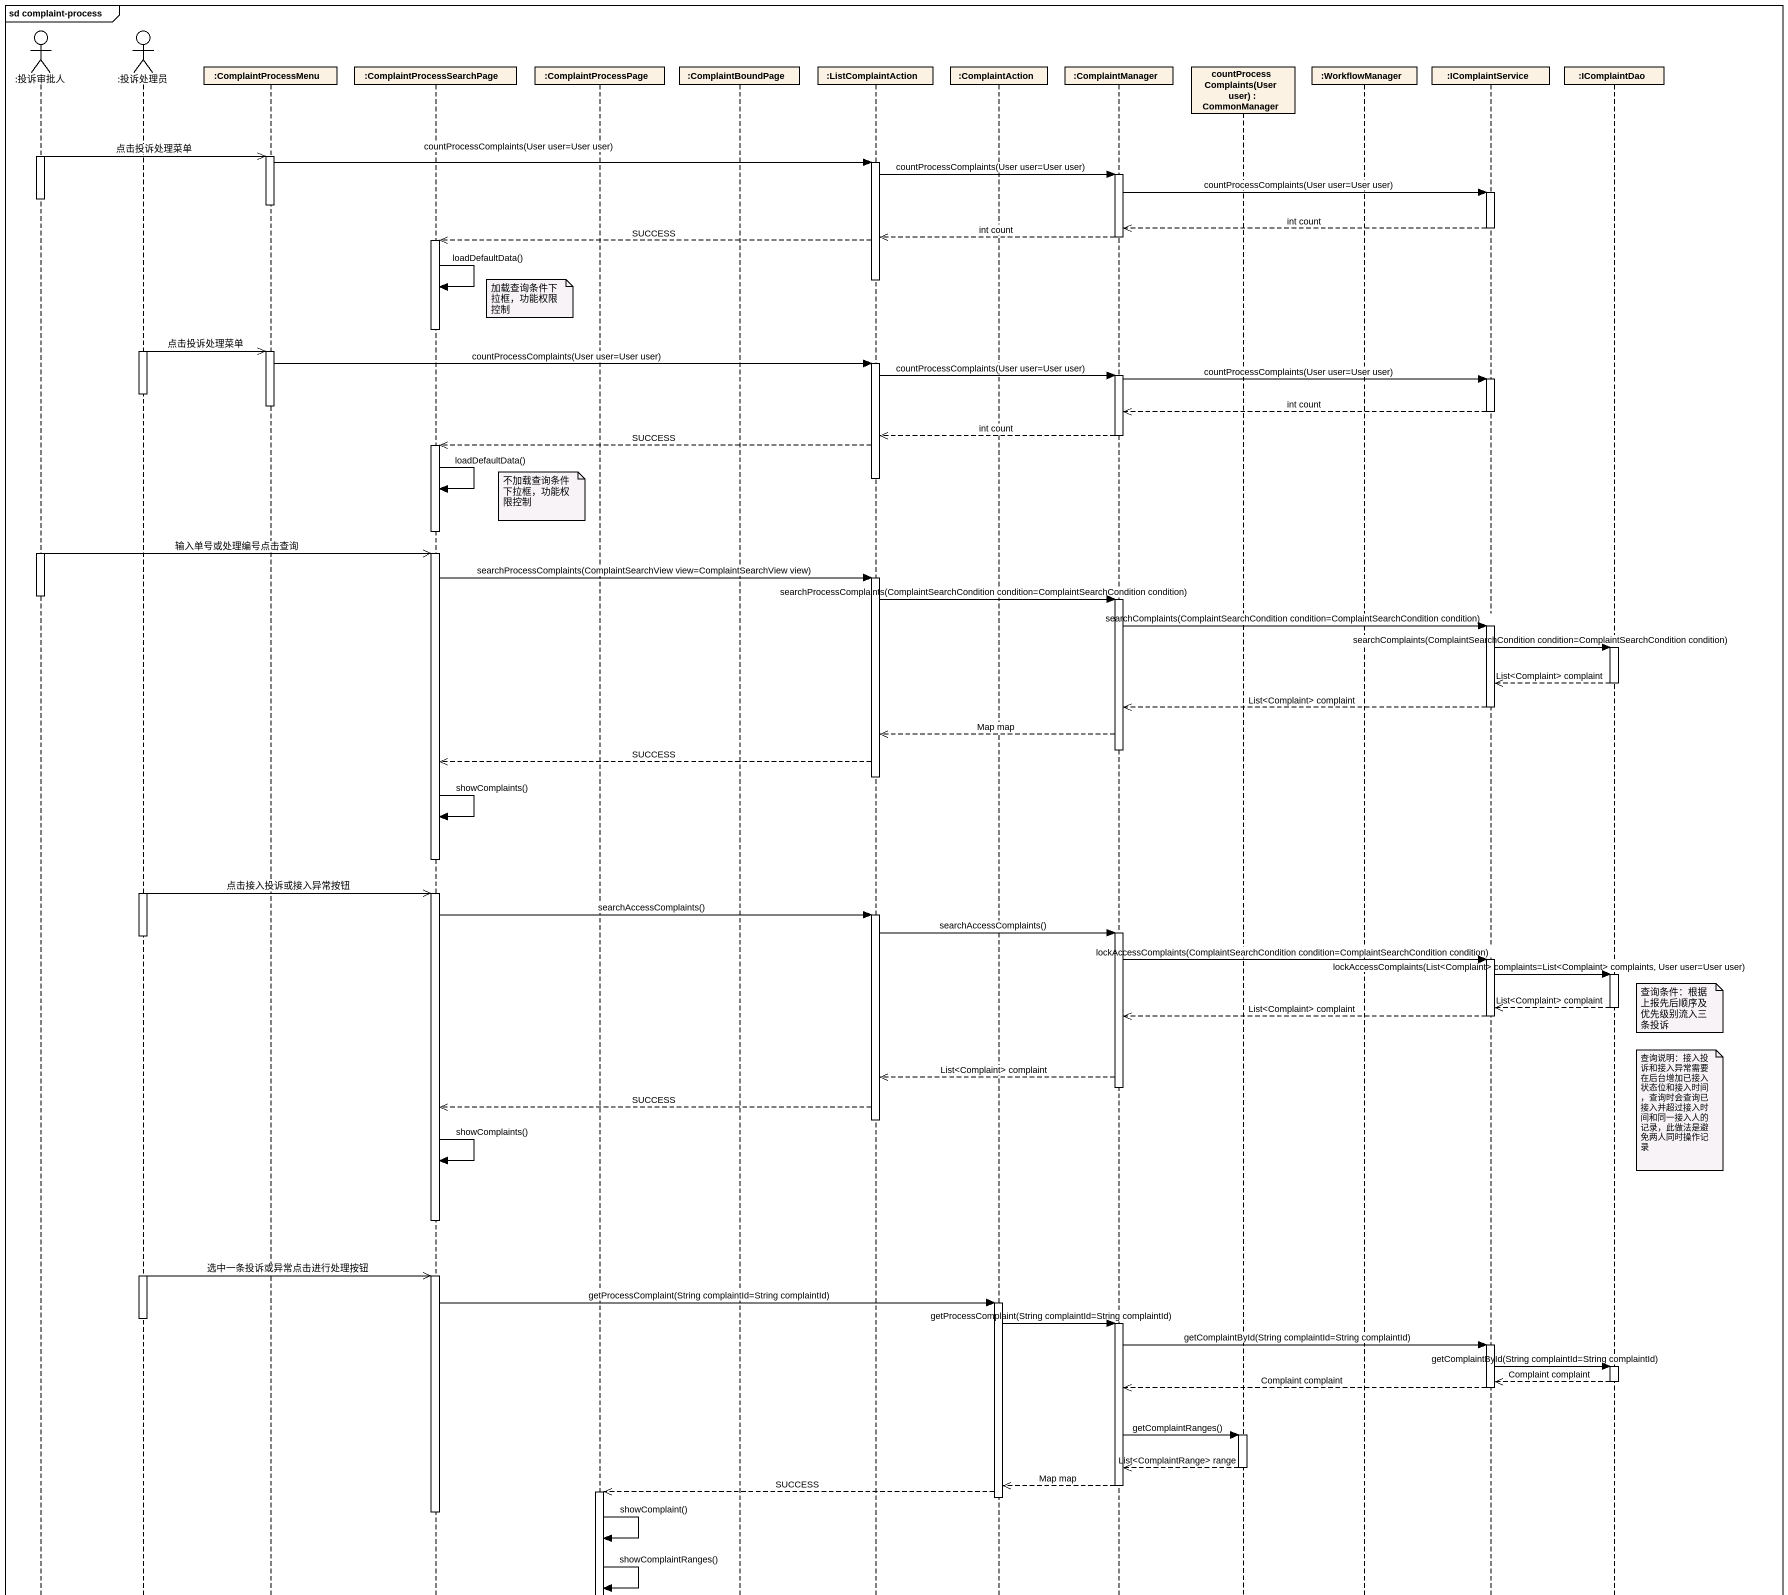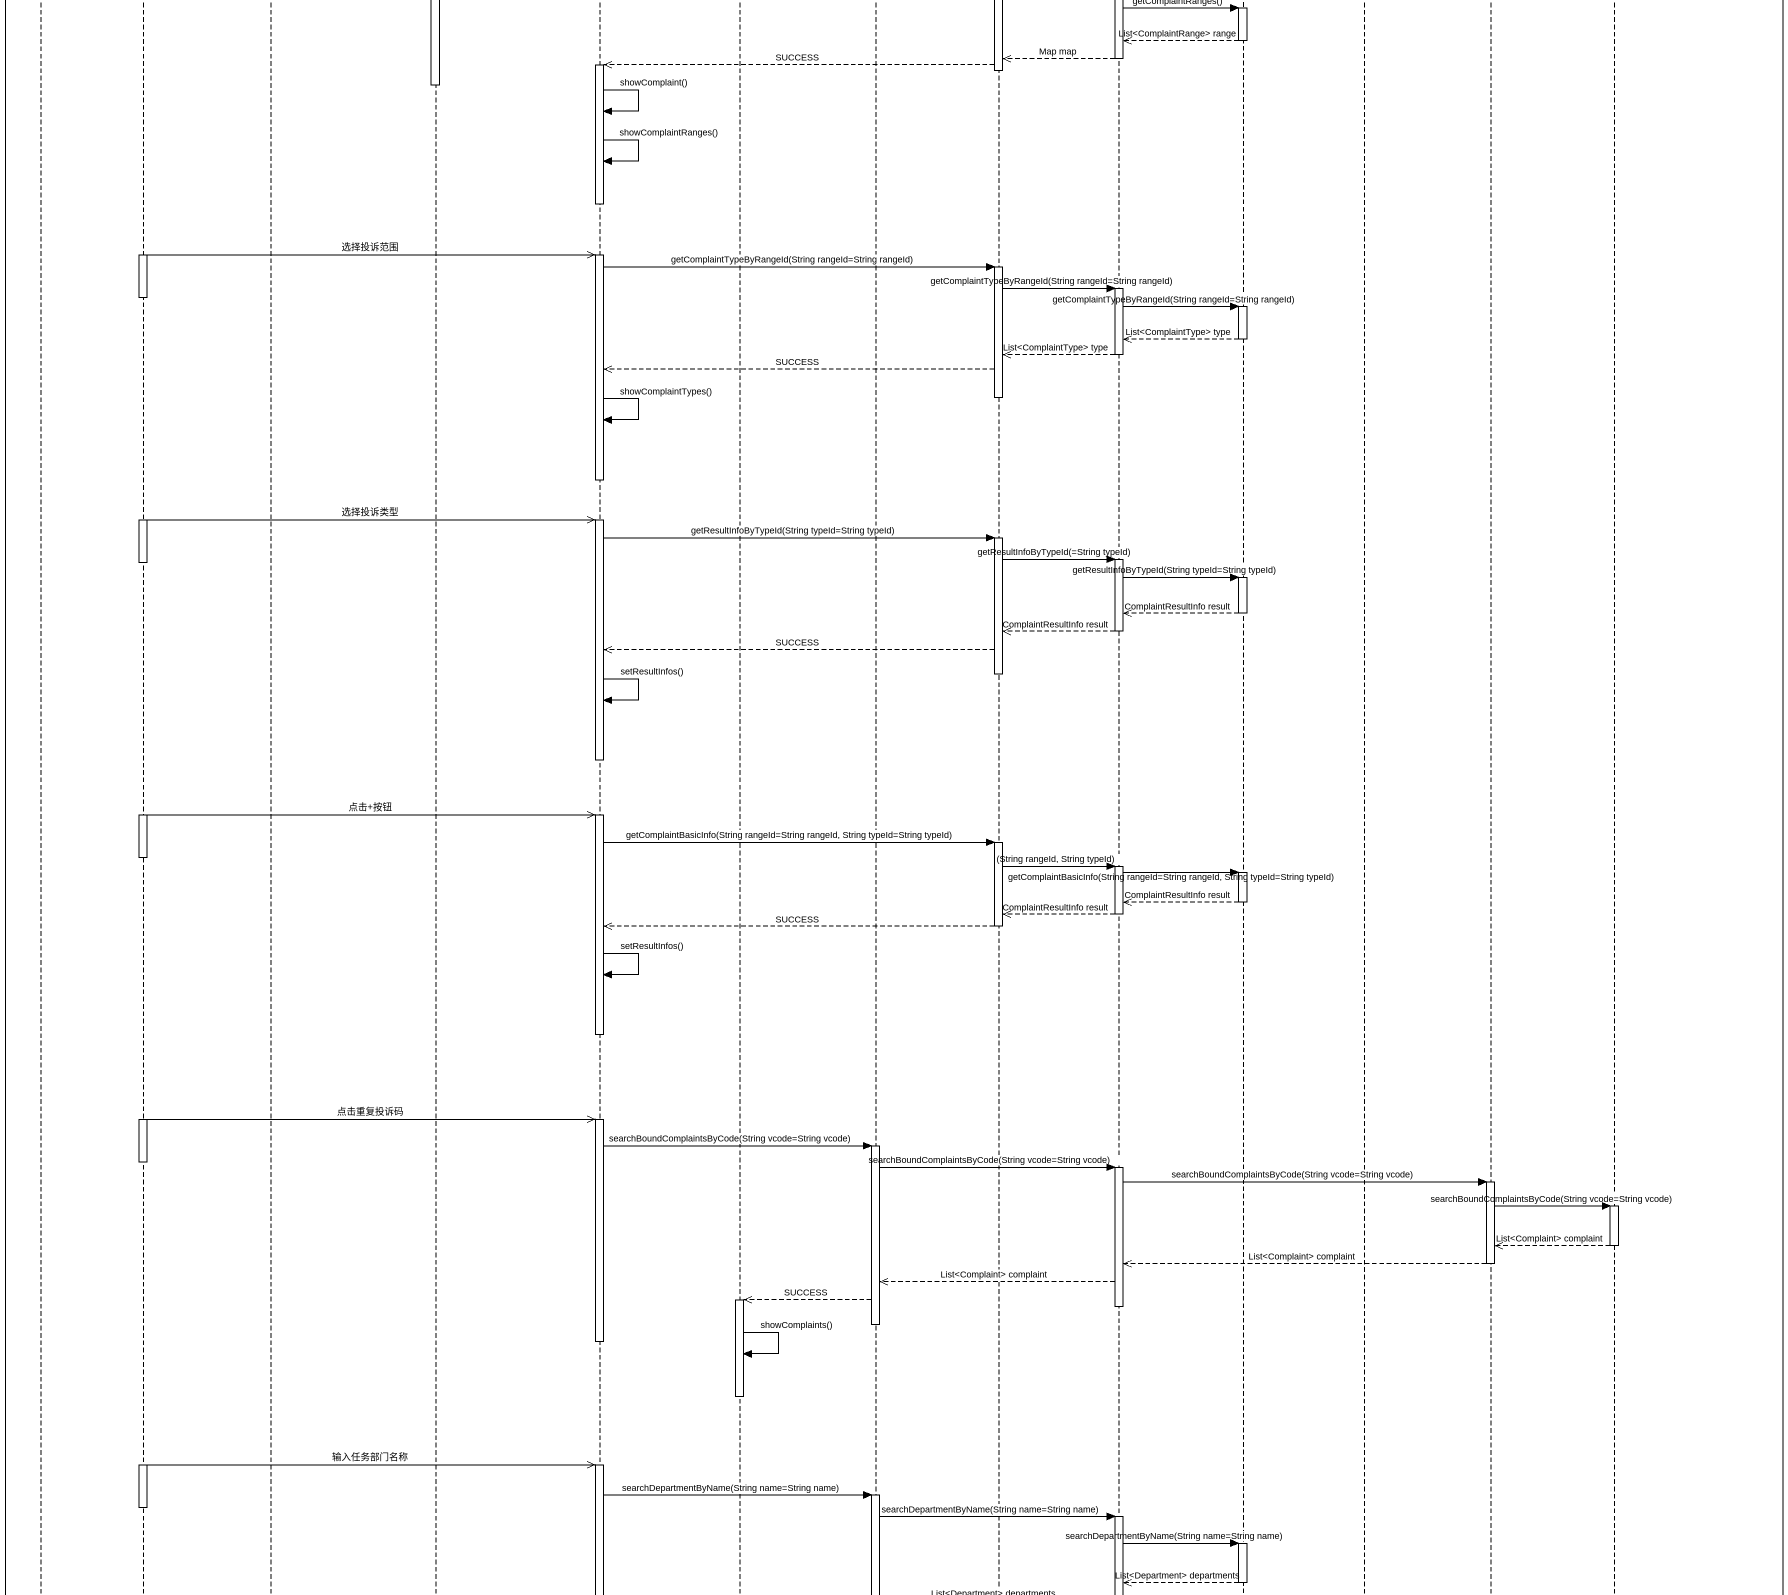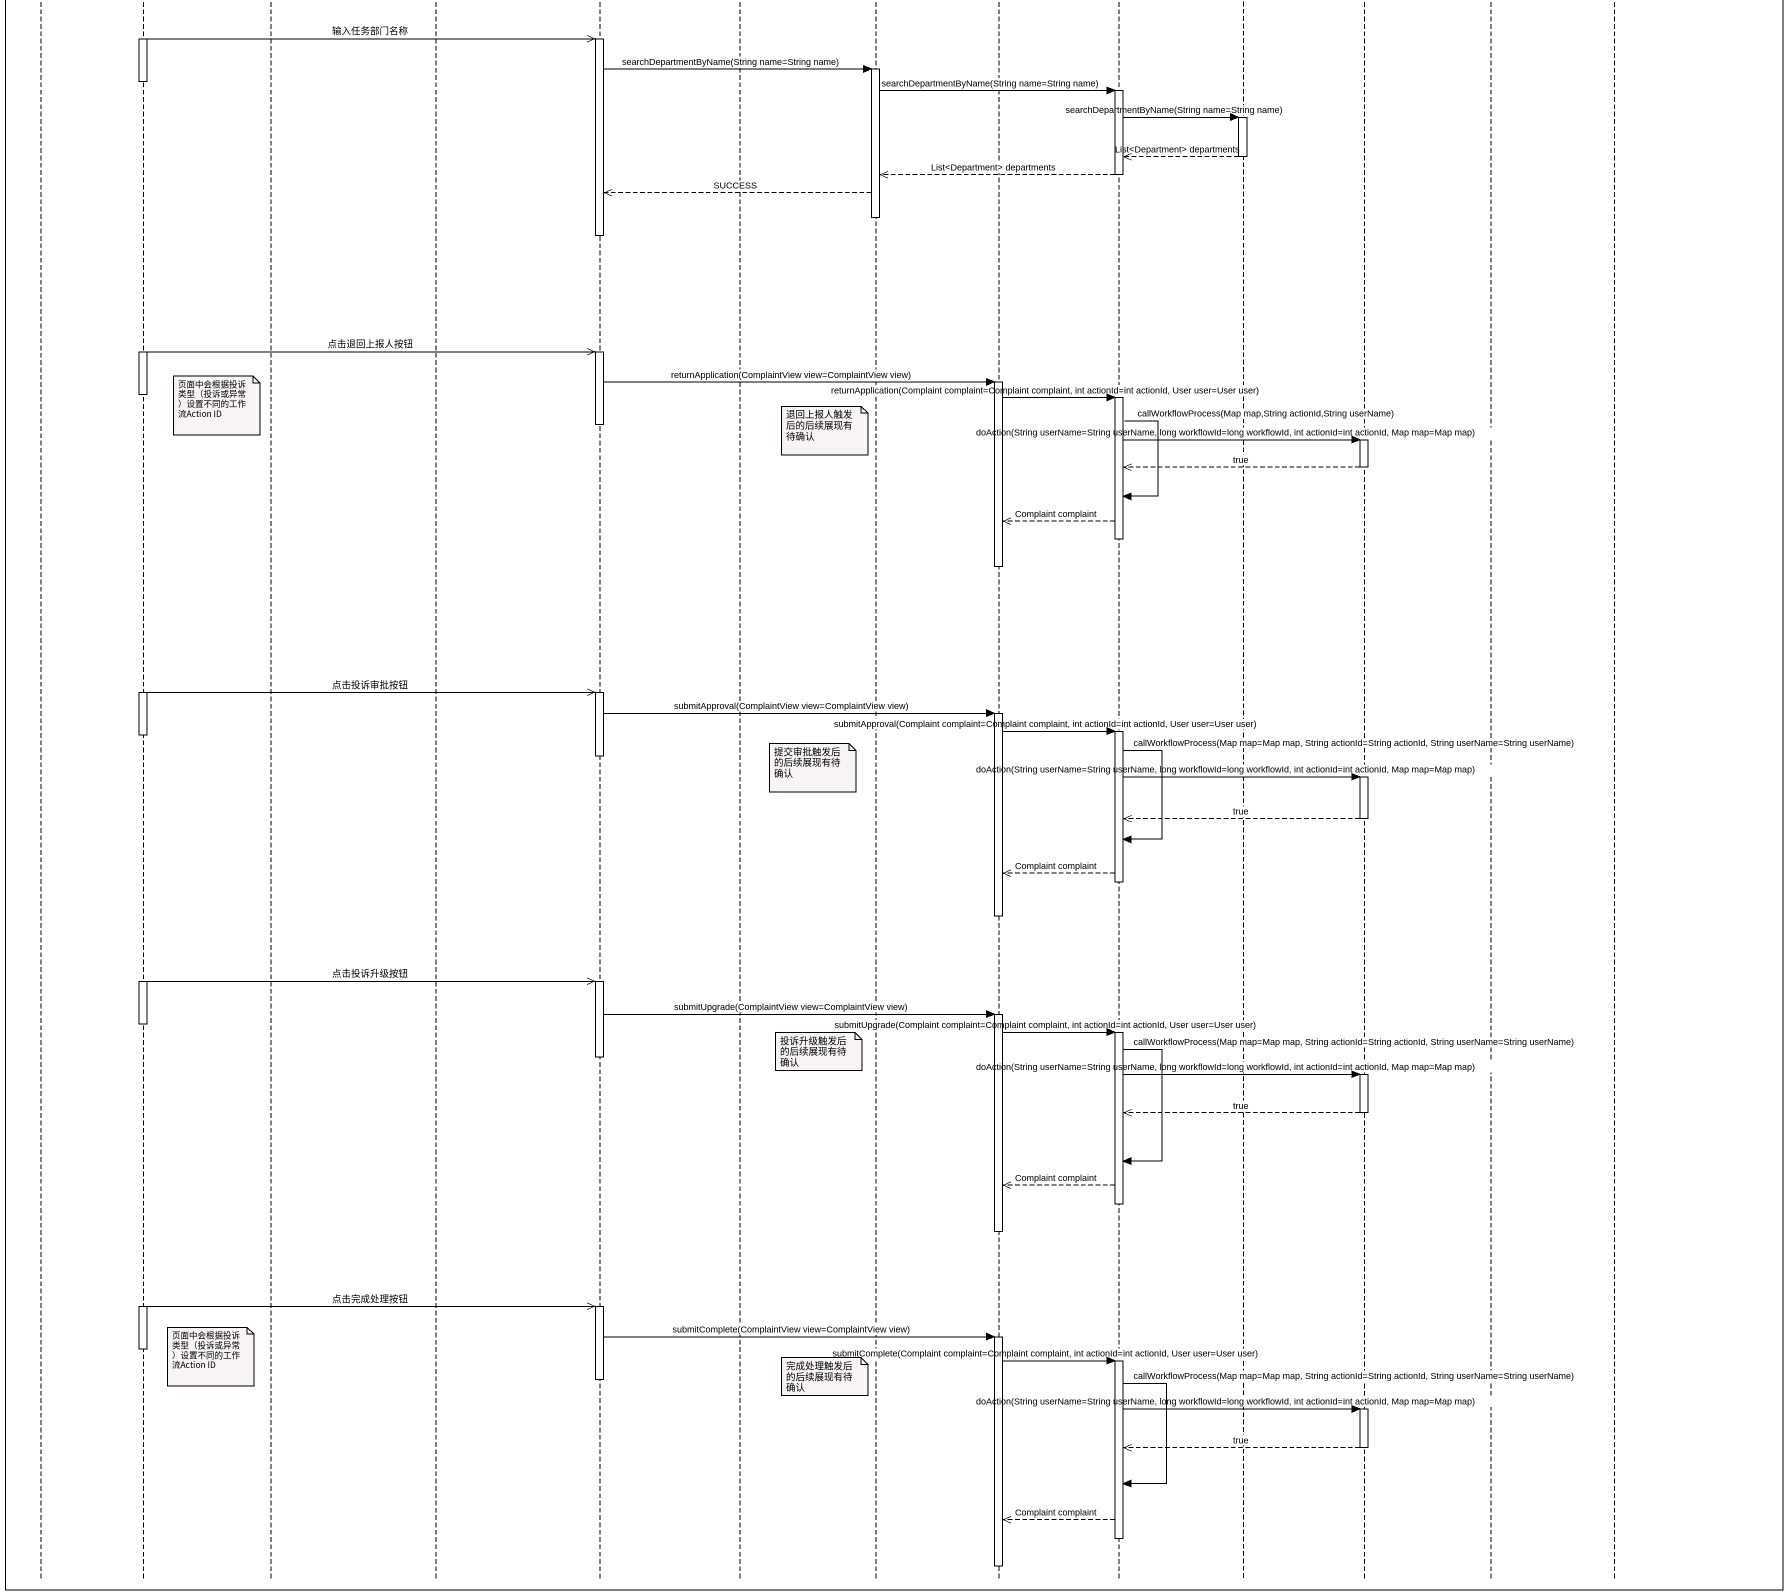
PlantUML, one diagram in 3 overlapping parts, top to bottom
@startuml
mainframe sd complaint-process
hide footbox
actor ":投诉审批人" as 投诉审批人
actor ":投诉处理员" as 投诉处理员
participant ":ComplaintProcessMenu" as ComplaintProcessMenu
participant ":ComplaintProcessSearchPage" as ComplaintProcessSearchPage
participant ":ComplaintProcessPage" as ComplaintProcessPage
participant ":ComplaintBoundPage" as ComplaintBoundPage
participant ":ListComplaintAction" as ListComplaintAction
participant ":ComplaintAction" as ComplaintAction
participant ":ComplaintManager" as ComplaintManager
participant "countProcessComplaints(User user) : CommonManager" as countProcessComplaints_User
participant ":WorkflowManager" as WorkflowManager
participant ":IComplaintService" as IComplaintService
participant ":IComplaintDao" as IComplaintDao

activate 投诉审批人
投诉审批人 ->> ComplaintProcessMenu : 点击投诉处理菜单
activate ComplaintProcessMenu
ComplaintProcessMenu -> ListComplaintAction : countProcessComplaints(User user=User user)
activate ListComplaintAction
ListComplaintAction -> ComplaintManager : countProcessComplaints(User user=User user)
activate ComplaintManager
ComplaintManager -> IComplaintService : countProcessComplaints(User user=User user)
activate IComplaintService
deactivate 投诉审批人
deactivate ComplaintProcessMenu
IComplaintService -->> ComplaintManager : int count
deactivate IComplaintService
ComplaintManager -->> ListComplaintAction : int count
deactivate ComplaintManager
ListComplaintAction -->> ComplaintProcessSearchPage : SUCCESS
activate ComplaintProcessSearchPage
deactivate ListComplaintAction
ComplaintProcessSearchPage -> ComplaintProcessSearchPage : loadDefaultData()
note left of ComplaintProcessPage : 加载查询条件下拉框，功能权限控制
deactivate ComplaintProcessSearchPage
activate 投诉处理员
投诉处理员 ->> ComplaintProcessMenu : 点击投诉处理菜单
activate ComplaintProcessMenu
ComplaintProcessMenu -> ListComplaintAction : countProcessComplaints(User user=User user)
activate ListComplaintAction
ListComplaintAction -> ComplaintManager : countProcessComplaints(User user=User user)
activate ComplaintManager
ComplaintManager -> IComplaintService : countProcessComplaints(User user=User user)
activate IComplaintService
deactivate 投诉处理员
deactivate ComplaintProcessMenu
IComplaintService -->> ComplaintManager : int count
deactivate IComplaintService
ComplaintManager -->> ListComplaintAction : int count
deactivate ComplaintManager
ListComplaintAction -->> ComplaintProcessSearchPage : SUCCESS
activate ComplaintProcessSearchPage
deactivate ListComplaintAction
ComplaintProcessSearchPage -> ComplaintProcessSearchPage : loadDefaultData()
note left of ComplaintProcessPage : 不加载查询条件下拉框，功能权限控制
deactivate ComplaintProcessSearchPage
activate 投诉审批人
投诉审批人 ->> ComplaintProcessSearchPage : 输入单号或处理编号点击查询
activate ComplaintProcessSearchPage
ComplaintProcessSearchPage -> ListComplaintAction : searchProcessComplaints(ComplaintSearchView view=ComplaintSearchView view)
activate ListComplaintAction
deactivate 投诉审批人
ListComplaintAction -> ComplaintManager : searchProcessComplaints(ComplaintSearchCondition condition=ComplaintSearchCondition condition)
activate ComplaintManager
ComplaintManager -> IComplaintService : searchComplaints(ComplaintSearchCondition condition=ComplaintSearchCondition condition)
activate IComplaintService
IComplaintService -> IComplaintDao : searchComplaints(ComplaintSearchCondition condition=ComplaintSearchCondition condition)
activate IComplaintDao
IComplaintDao -->> IComplaintService : List<Complaint> complaint
deactivate IComplaintDao
IComplaintService -->> ComplaintManager : List<Complaint> complaint
deactivate IComplaintService
ComplaintManager -->> ListComplaintAction : Map map
deactivate ComplaintManager
ListComplaintAction -->> ComplaintProcessSearchPage : SUCCESS
deactivate ListComplaintAction
ComplaintProcessSearchPage -> ComplaintProcessSearchPage : showComplaints()
deactivate ComplaintProcessSearchPage
activate 投诉处理员
投诉处理员 ->> ComplaintProcessSearchPage : 点击接入投诉或接入异常按钮
activate ComplaintProcessSearchPage
ComplaintProcessSearchPage -> ListComplaintAction : searchAccessComplaints()
activate ListComplaintAction
ListComplaintAction -> ComplaintManager : searchAccessComplaints()
activate ComplaintManager
deactivate 投诉处理员
ComplaintManager -> IComplaintService : lockAccessComplaints(ComplaintSearchCondition condition=ComplaintSearchCondition condition)
activate IComplaintService
IComplaintService -> IComplaintDao : lockAccessComplaints(List<Complaint> complaints=List<Complaint> complaints, User user=User user)
activate IComplaintDao
IComplaintDao -->> IComplaintService : List<Complaint> complaint
note right of IComplaintDao : 查询条件：根据上报先后顺序及优先级别流入三条投诉
deactivate IComplaintDao
IComplaintService -->> ComplaintManager : List<Complaint> complaint
deactivate IComplaintService
ComplaintManager -->> ListComplaintAction : List<Complaint> complaint
deactivate ComplaintManager
ListComplaintAction -->> ComplaintProcessSearchPage : SUCCESS
note right of IComplaintDao : 查询说明：接入投诉和接入异常需要在后台增加已接入状态位和接入时间，查询时会查询已接入并超过接入时间和同一接入人的记录，此做法是避免两人同时操作记录
deactivate ListComplaintAction
ComplaintProcessSearchPage -> ComplaintProcessSearchPage : showComplaints()
deactivate ComplaintProcessSearchPage
activate 投诉处理员
投诉处理员 ->> ComplaintProcessSearchPage : 选中一条投诉或异常点击进行处理按钮
activate ComplaintProcessSearchPage
ComplaintProcessSearchPage -> ComplaintAction : getProcessComplaint(String complaintId=String complaintId)
activate ComplaintAction
deactivate 投诉处理员
ComplaintAction -> ComplaintManager : getProcessComplaint(String complaintId=String complaintId)
activate ComplaintManager
ComplaintManager -> IComplaintService : getComplaintById(String complaintId=String complaintId)
activate IComplaintService
IComplaintService -> IComplaintDao : getComplaintById(String complaintId=String complaintId)
activate IComplaintDao
IComplaintDao -->> IComplaintService : Complaint complaint
deactivate IComplaintDao
IComplaintService -->> ComplaintManager : Complaint complaint
deactivate IComplaintService
ComplaintManager -> countProcessComplaints_User : getComplaintRanges()
activate countProcessComplaints_User
countProcessComplaints_User -->> ComplaintManager : List<ComplaintRange> range
deactivate countProcessComplaints_User
ComplaintManager -->> ComplaintAction : Map map
deactivate ComplaintManager
ComplaintAction -->> ComplaintProcessPage : SUCCESS
activate ComplaintProcessPage
deactivate ComplaintAction
deactivate ComplaintProcessSearchPage
ComplaintProcessPage -> ComplaintProcessPage : showComplaint()
ComplaintProcessPage -> ComplaintProcessPage : showComplaintRanges()
deactivate ComplaintProcessPage
activate 投诉处理员
投诉处理员 ->> ComplaintProcessPage : 选择投诉范围
activate ComplaintProcessPage
ComplaintProcessPage -> ComplaintAction : getComplaintTypeByRangeId(String rangeId=String rangeId)
activate ComplaintAction
ComplaintAction -> ComplaintManager : getComplaintTypeByRangeId(String rangeId=String rangeId)
activate ComplaintManager
deactivate 投诉处理员
ComplaintManager -> countProcessComplaints_User : getComplaintTypeByRangeId(String rangeId=String rangeId)
activate countProcessComplaints_User
countProcessComplaints_User -->> ComplaintManager : List<ComplaintType> type
deactivate countProcessComplaints_User
ComplaintManager -->> ComplaintAction : List<ComplaintType> type
deactivate ComplaintManager
ComplaintAction -->> ComplaintProcessPage : SUCCESS
deactivate ComplaintAction
ComplaintProcessPage -> ComplaintProcessPage : showComplaintTypes()
deactivate ComplaintProcessPage
activate 投诉处理员
投诉处理员 ->> ComplaintProcessPage : 选择投诉类型
activate ComplaintProcessPage
ComplaintProcessPage -> ComplaintAction : getResultInfoByTypeId(String typeId=String typeId)
activate ComplaintAction
ComplaintAction -> ComplaintManager : getResultInfoByTypeId(=String typeId)
activate ComplaintManager
deactivate 投诉处理员
ComplaintManager -> countProcessComplaints_User : getResultInfoByTypeId(String typeId=String typeId)
activate countProcessComplaints_User
countProcessComplaints_User -->> ComplaintManager : ComplaintResultInfo result
deactivate countProcessComplaints_User
ComplaintManager -->> ComplaintAction : ComplaintResultInfo result
deactivate ComplaintManager
ComplaintAction -->> ComplaintProcessPage : SUCCESS
deactivate ComplaintAction
ComplaintProcessPage -> ComplaintProcessPage : setResultInfos()
deactivate ComplaintProcessPage
activate 投诉处理员
投诉处理员 ->> ComplaintProcessPage : 点击+按钮
activate ComplaintProcessPage
ComplaintProcessPage -> ComplaintAction : getComplaintBasicInfo(String rangeId=String rangeId, String typeId=String typeId)
activate ComplaintAction
deactivate 投诉处理员
ComplaintAction -> ComplaintManager : (String rangeId, String typeId)
activate ComplaintManager
ComplaintManager -> countProcessComplaints_User : getComplaintBasicInfo(String rangeId=String rangeId, String typeId=String typeId)
activate countProcessComplaints_User
countProcessComplaints_User -->> ComplaintManager : ComplaintResultInfo result
deactivate countProcessComplaints_User
ComplaintManager -->> ComplaintAction : ComplaintResultInfo result
deactivate ComplaintManager
ComplaintAction -->> ComplaintProcessPage : SUCCESS
deactivate ComplaintAction
ComplaintProcessPage -> ComplaintProcessPage : setResultInfos()
deactivate ComplaintProcessPage
activate 投诉处理员
投诉处理员 ->> ComplaintProcessPage : 点击重复投诉码
activate ComplaintProcessPage
ComplaintProcessPage -> ListComplaintAction : searchBoundComplaintsByCode(String vcode=String vcode)
activate ListComplaintAction
deactivate 投诉处理员
ListComplaintAction -> ComplaintManager : searchBoundComplaintsByCode(String vcode=String vcode)
activate ComplaintManager
ComplaintManager -> IComplaintService : searchBoundComplaintsByCode(String vcode=String vcode)
activate IComplaintService
IComplaintService -> IComplaintDao : searchBoundComplaintsByCode(String vcode=String vcode)
activate IComplaintDao
IComplaintDao -->> IComplaintService : List<Complaint> complaint
deactivate IComplaintDao
IComplaintService -->> ComplaintManager : List<Complaint> complaint
deactivate IComplaintService
ComplaintManager -->> ListComplaintAction : List<Complaint> complaint
ListComplaintAction -->> ComplaintBoundPage : SUCCESS
activate ComplaintBoundPage
deactivate ComplaintManager
deactivate ListComplaintAction
deactivate ComplaintProcessPage
ComplaintBoundPage -> ComplaintBoundPage : showComplaints()
deactivate ComplaintBoundPage
activate 投诉处理员
投诉处理员 ->> ComplaintProcessPage : 输入任务部门名称
activate ComplaintProcessPage
ComplaintProcessPage -> ListComplaintAction : searchDepartmentByName(String name=String name)
activate ListComplaintAction
deactivate 投诉处理员
ListComplaintAction -> ComplaintManager : searchDepartmentByName(String name=String name)
activate ComplaintManager
ComplaintManager -> countProcessComplaints_User : searchDepartmentByName(String name=String name)
activate countProcessComplaints_User
countProcessComplaints_User -->> ComplaintManager : List<Department> departments
deactivate countProcessComplaints_User
ComplaintManager -->> ListComplaintAction : List<Department> departments
deactivate ComplaintManager
ListComplaintAction -->> ComplaintProcessPage : SUCCESS
deactivate ListComplaintAction
deactivate ComplaintProcessPage
activate 投诉处理员
投诉处理员 ->> ComplaintProcessPage : 点击退回上报人按钮
activate ComplaintProcessPage
ComplaintProcessPage -> ComplaintAction : returnApplication(ComplaintView view=ComplaintView view)
activate ComplaintAction
deactivate 投诉处理员
ComplaintAction -> ComplaintManager : returnApplication(Complaint complaint=Complaint complaint, int actionId=int actionId, User user=User user)
activate ComplaintManager
note left of ComplaintProcessMenu : 页面中会根据投诉类型（投诉或异常）设置不同的工作流Action ID
deactivate ComplaintProcessPage
note left of ListComplaintAction : 退回上报人触发后的后续展现有待确认
ComplaintManager -> WorkflowManager : doAction(String userName=String userName, long workflowId=long workflowId, int actionId=int actionId, Map map=Map map)
activate WorkflowManager
WorkflowManager -->> ComplaintManager : true
deactivate WorkflowManager
ComplaintManager -> ComplaintManager : callWorkflowProcess(Map map,String actionId,String userName)
ComplaintManager -->> ComplaintAction : Complaint complaint
deactivate ComplaintManager
deactivate ComplaintAction
activate 投诉处理员
投诉处理员 ->> ComplaintProcessPage : 点击投诉审批按钮
activate ComplaintProcessPage
ComplaintProcessPage -> ComplaintAction : submitApproval(ComplaintView view=ComplaintView view)
activate ComplaintAction
ComplaintAction -> ComplaintManager : submitApproval(Complaint complaint=Complaint complaint, int actionId=int actionId, User user=User user)
activate ComplaintManager
deactivate 投诉处理员
deactivate ComplaintProcessPage
note left of ListComplaintAction : 提交审批触发后的后续展现有待确认
ComplaintManager -> WorkflowManager : doAction(String userName=String userName, long workflowId=long workflowId, int actionId=int actionId, Map map=Map map)
activate WorkflowManager
WorkflowManager -->> ComplaintManager : true
deactivate WorkflowManager
ComplaintManager -> ComplaintManager : callWorkflowProcess(Map map=Map map, String actionId=String actionId, String userName=String userName)
ComplaintManager -->> ComplaintAction : Complaint complaint
deactivate ComplaintManager
deactivate ComplaintAction
activate 投诉处理员
投诉处理员 ->> ComplaintProcessPage : 点击投诉升级按钮
activate ComplaintProcessPage
ComplaintProcessPage -> ComplaintAction : submitUpgrade(ComplaintView view=ComplaintView view)
activate ComplaintAction
deactivate 投诉处理员
ComplaintAction -> ComplaintManager : submitUpgrade(Complaint complaint=Complaint complaint, int actionId=int actionId, User user=User user)
activate ComplaintManager
note left of ListComplaintAction : 投诉升级触发后的后续展现有待确认
deactivate ComplaintProcessPage
ComplaintManager -> WorkflowManager : doAction(String userName=String userName, long workflowId=long workflowId, int actionId=int actionId, Map map=Map map)
activate WorkflowManager
WorkflowManager -->> ComplaintManager : true
deactivate WorkflowManager
ComplaintManager -> ComplaintManager : callWorkflowProcess(Map map=Map map, String actionId=String actionId, String userName=String userName)
ComplaintManager -->> ComplaintAction : Complaint complaint
deactivate ComplaintManager
deactivate ComplaintAction
activate 投诉处理员
投诉处理员 ->> ComplaintProcessPage : 点击完成处理按钮
activate ComplaintProcessPage
ComplaintProcessPage -> ComplaintAction : submitComplete(ComplaintView view=ComplaintView view)
activate ComplaintAction
deactivate 投诉处理员
note left of ComplaintProcessMenu : 页面中会根据投诉类型（投诉或异常）设置不同的工作流Action ID
ComplaintAction -> ComplaintManager : submitComplete(Complaint complaint=Complaint complaint, int actionId=int actionId, User user=User user)
activate ComplaintManager
note left of ListComplaintAction : 完成处理触发后的后续展现有待确认
deactivate ComplaintProcessPage
ComplaintManager -> WorkflowManager : doAction(String userName=String userName, long workflowId=long workflowId, int actionId=int actionId, Map map=Map map)
activate WorkflowManager
WorkflowManager -->> ComplaintManager : true
deactivate WorkflowManager
ComplaintManager -> ComplaintManager : callWorkflowProcess(Map map=Map map, String actionId=String actionId, String userName=String userName)
ComplaintManager -->> ComplaintAction : Complaint complaint
deactivate ComplaintManager
deactivate ComplaintAction
@enduml
